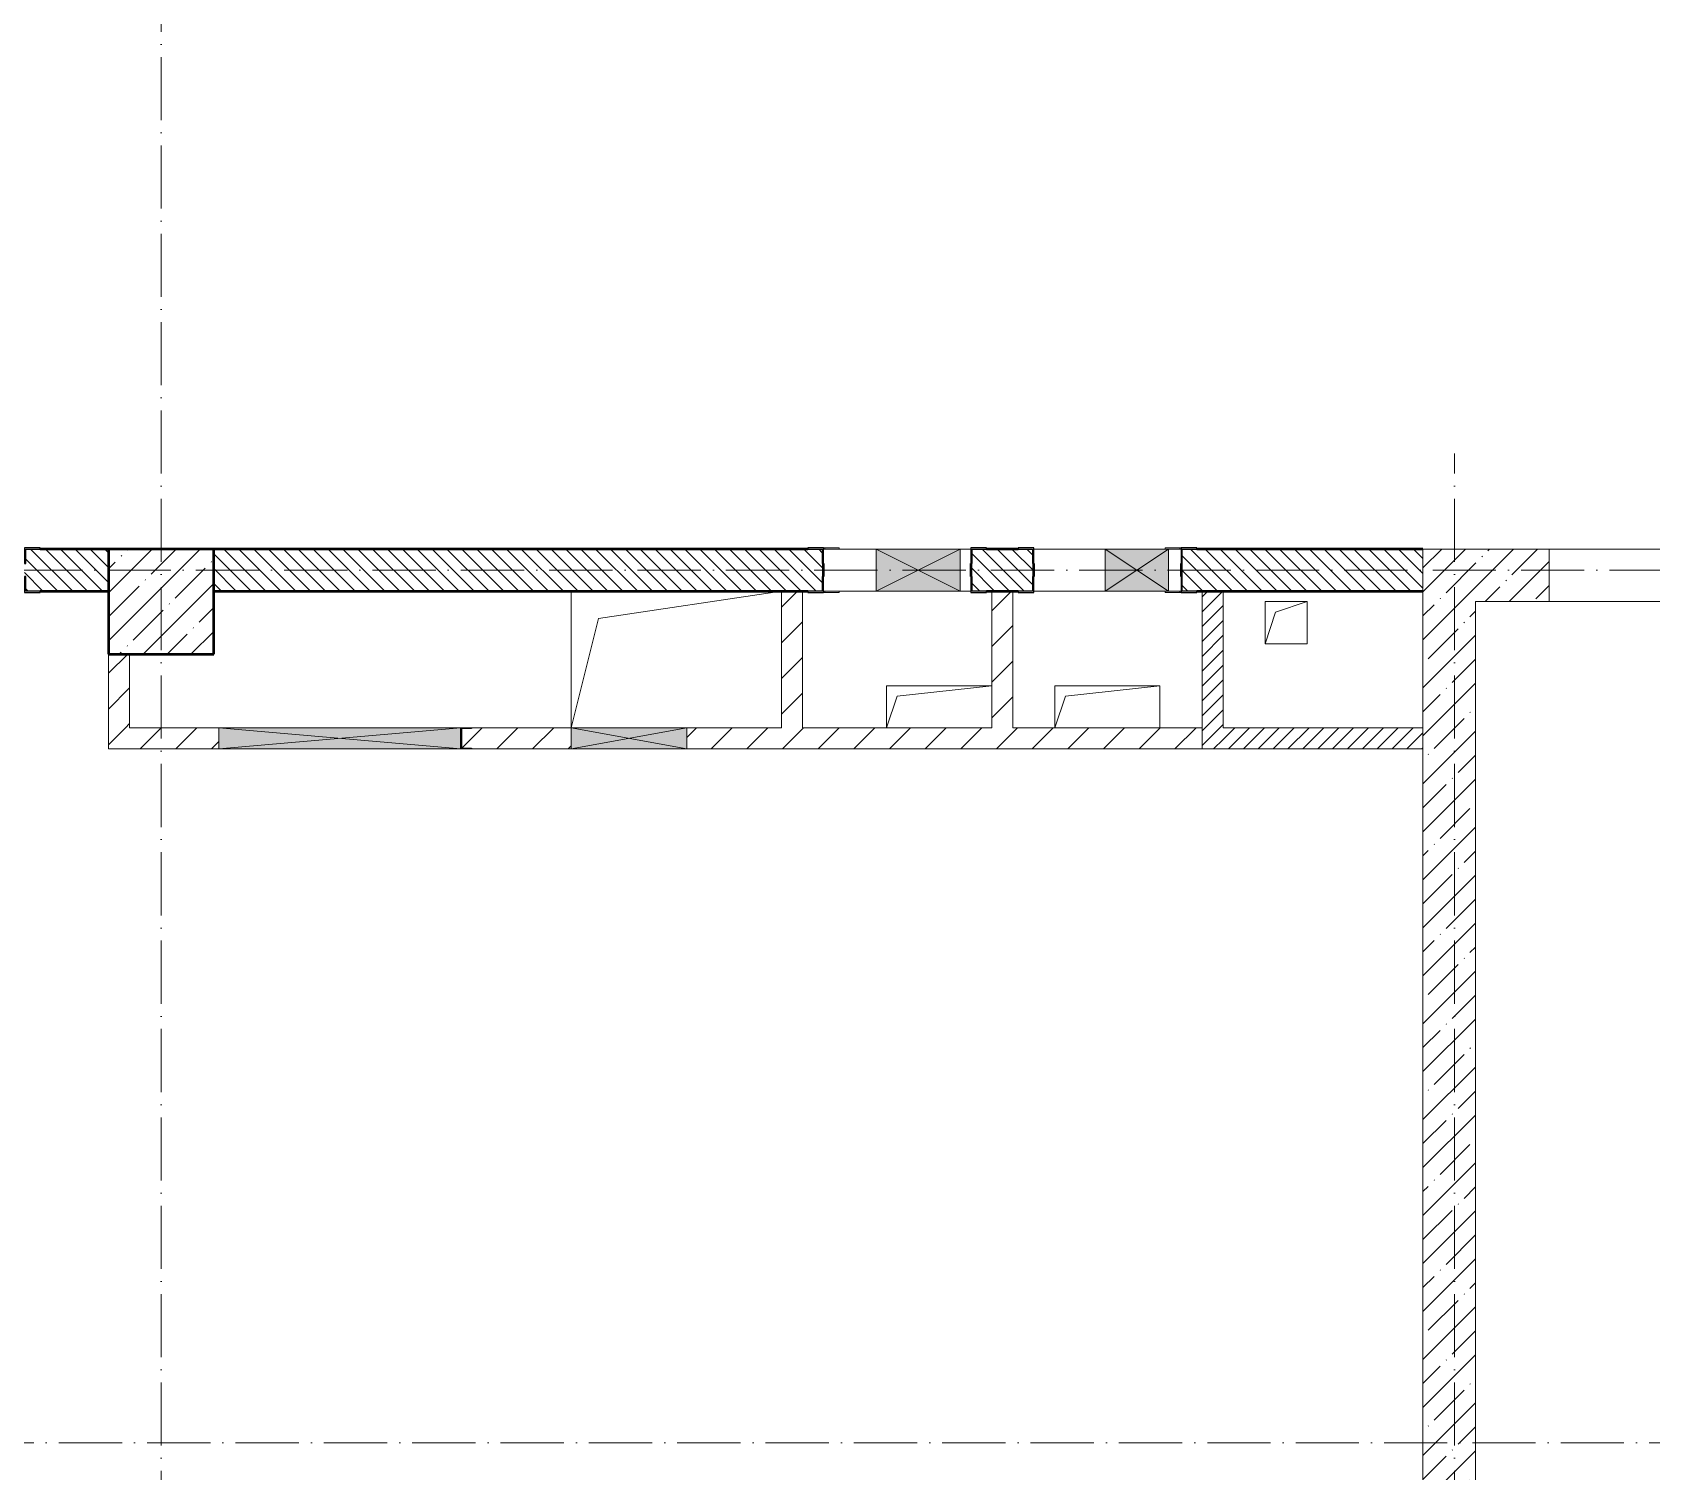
# Model space of a CAD drawing. Header units: millimetres. Extents: x -213536 to 1564669, y -45299 to 942238.
# Drawn here: x 618820 to 626521, y 573239 to 580082 of the extents above; entities that cross this region are included whole.
import ezdxf

# ---------------------------------------------------------------- set-up
doc = ezdxf.new("R2010")
doc.units = ezdxf.units.MM
doc.linetypes.add('50_200_ШТРИХ_1Т_ш5_п1_п1_', pattern=[700, 500, -100, 0, -100])
for name, color, linetype, lineweight in [('3.1) ЖБ окна 1.2 м', 102, 'Continuous', 30), ('A-DETL-GENF-OTLN', 7, 'Continuous', 9), ('A-FLOR-____-OTLN', 7, 'Continuous', 9), ('A-GENM-____-MCUT', 7, 'Continuous', 25), ('A-GENM-____-OTLN', 7, 'Continuous', 9), ('A-GENM-____-OTLN-1', 7, 'Continuous', 25), ('A-GLAZ-____-OTLN', 7, 'Continuous', 9), ('A-WALL-____-MCUT-1', 7, 'Continuous', 9), ('A-WALL-____-MCUT-2', 7, 'Continuous', 50), ('A-WALL-____-OTLN', 7, 'Continuous', 9), ('A-WALL-____-PATT-1', 7, 'Continuous', 9), ('A-WALL-FNSH-MCUT-1', 7, 'Continuous', 9), ('I-WALL-____-OTLN', 7, 'Continuous', 9), ('S-COLS-____-MCUT', 7, 'Continuous', 50), ('S-COLS-____-OTLN', 7, 'Continuous', 9), ('S-GRID-____-OTLN-1', 7, '50_200_ШТРИХ_1Т_ш5_п1_п1_', 9)]:
    doc.layers.add(name, color=color, linetype=linetype, lineweight=lineweight)
pattern_1 = [(135, (544282.637, 571544.04), (-35.35534, -35.35534), [])]
pattern_2 = [(45, (544282.64, 571544.04), (-84.85281, 84.85281), [])]
pattern_3 = [(45, (544282.637, 571544.04), (-35.35534, 35.35534), [])]
pattern_4 = [(45, (544282.64, 571544.04), (-114.04925, 114.04925), []), (45, (544396.69, 571544.04), (-114.04925, 114.04925), [201.612, -40.322, 3.353, -36.97])]

# ---------------------------------------------------------------- blocks, each defined once
blk = doc.blocks.new('BSC_Колонна _Прямоугольная - 500х500-V58-АР1_План отверстий 2 этажа в осях 1-64_А-ГГ')
at = {"layer": 'S-COLS-____-OTLN'}
h = blk.add_hatch(dxfattribs=at)
h.set_pattern_fill('FP_87', color=256, style=0, pattern_type=2)
h.set_pattern_definition([(45, (-75150, -5831.04), (-114.04925, 114.04925), []), (45, (-75035.95, -5831.04), (-114.04925, 114.04925), [201.613, -40.323, 3.353, -36.97])])
h.paths.add_polyline_path([(-250, -250), (250, -250), (250, 250), (-250, 250)], flags=0)
at = {"layer": 'S-COLS-____-MCUT'}
for p, q in [((250, 250), (-250, 250)), ((-250, 250), (-250, -250)), ((250, -250), (250, 250)), ((-250, -250), (250, -250))]:
    blk.add_line(p, q, dxfattribs=at)
blk = doc.blocks.new('154_Стойка_СКБ_Уголок - СМ-2180_200-28268025-АР1_План отверстий 2 этажа в осях 1-64_А-ГГ')
at = {"layer": 'A-GENM-____-MCUT'}
for p, q in [((125, 156), (125, 81)), ((200, 156), (125, 156)), ((200, 150), (200, 156)), ((125, 81), (131, 81)), ((131, 81), (131, 150)), ((131, 150), (200, 150)), ((131, 19), (125, 19)), ((125, 19), (125, -56)), ((131, -50), (131, 19)), ((125, -56), (200, -56)), ((200, -50), (131, -50)), ((200, -56), (200, -50))]:
    blk.add_line(p, q, dxfattribs=at)
blk = doc.blocks.new('Фахверк_СКБ_Уголок - 200_3960_зеркало-28268689-АР1_План отверстий 2 этажа в осях 1-64_А-ГГ')
at = {"layer": 'A-GENM-____-MCUT'}
for p, q in [((200, 156), (125, 156)), ((125, 156), (125, 81)), ((200, 150), (200, 156)), ((125, 81), (131, 81)), ((131, 81), (131, 150)), ((131, 150), (200, 150)), ((131, 19), (125, 19)), ((125, 19), (125, -56)), ((131, -50), (131, 19)), ((125, -56), (200, -56)), ((200, -50), (131, -50)), ((200, -56), (200, -50))]:
    blk.add_line(p, q, dxfattribs=at)
blk = doc.blocks.new('Фахверк_СКБ_Уголок - 200_3960-28268576-АР1_План отверстий 2 этажа в осях 1-64_А-ГГ')
at = {"layer": 'A-GENM-____-MCUT'}
for p, q in [((200, 156), (125, 156)), ((125, 156), (125, 81)), ((200, 150), (200, 156)), ((125, 81), (131, 81)), ((131, 81), (131, 150)), ((131, 150), (200, 150)), ((131, 19), (125, 19)), ((125, 19), (125, -56)), ((131, -50), (131, 19)), ((125, -56), (200, -56)), ((200, -50), (131, -50)), ((200, -56), (200, -50))]:
    blk.add_line(p, q, dxfattribs=at)
blk = doc.blocks.new('Стойка_Влож_Уголок_Опорный - Уголок-28213941-АР1_План отверстий 2 этажа в осях 1-64_А-ГГ')
at = {"layer": 'A-GENM-____-OTLN'}
for p, q in [((-212, -6), (-212, 0)), ((0, 0), (0, -6)), ((-212, -75), (-212, -6)), ((-212, -6), (-206, -6)), ((-212, -75), (-206, -75)), ((-6, -6), (0, -6)), ((-6, -75), (0, -75)), ((0, -6), (0, -75))]:
    blk.add_line(p, q, dxfattribs=at)
blk = doc.blocks.new('154_Фахверк_СКБ_Швеллер - Тип_100_3960-28494444-АР1_План отверстий 2 этажа в осях 1-64_А-ГГ')
at = {"layer": 'A-GENM-____-MCUT'}
for p, q in [((125, 50), (175, 50)), ((125, -50), (125, 50)), ((128, 47), (128, -47)), ((175, 47), (128, 47)), ((175, 50), (175, 47)), ((175, -50), (125, -50)), ((128, -47), (175, -47)), ((175, -47), (175, -50))]:
    blk.add_line(p, q, dxfattribs=at)
blk = doc.blocks.new('AR_Отверстие прямоугольное _в плите_ - AR_Отверстие прямоугольное _в плите_-30229432-АР1_План отверстий 2 этажа в осях 1-64_А-ГГ')
at = {"layer": 'A-GENM-____-OTLN'}
for p, q in [((250, 100), (-250, 100)), ((-250, 100), (-250, -100)), ((-200, 50), (250, 100)), ((-250, -100), (-200, 50))]:
    blk.add_line(p, q, dxfattribs=at)
blk = doc.blocks.new('AR_Отверстие прямоугольное _в плите_ - AR_Отверстие прямоугольное _в плите_-V147-АР1_План отверстий 2 этажа в осях 1-64_А-ГГ')
at = {"layer": 'A-GENM-____-OTLN'}
for p, q in [((250, 100), (-250, 100)), ((-250, 100), (-250, -100)), ((-200, 50), (250, 100)), ((250, -100), (250, 100)), ((-250, -100), (-200, 50))]:
    blk.add_line(p, q, dxfattribs=at)
blk = doc.blocks.new('AR_Отверстие прямоугольное _в плите_ - AR_Отверстие прямоугольное _в плите_-V150-АР1_План отверстий 2 этажа в осях 1-64_А-ГГ')
at = {"layer": 'A-GENM-____-OTLN'}
for p, q in [((100, 100), (-100, 100)), ((-100, 100), (-100, -100)), ((-50, 50), (100, 100)), ((100, -100), (100, 100)), ((-100, -100), (-50, 50)), ((-100, -100), (100, -100))]:
    blk.add_line(p, q, dxfattribs=at)
blk = doc.blocks.new('AR_Отверстие прямоугольное _в плите_ - AR_Отверстие прямоугольное _в плите_-30552580-АР1_План отверстий 2 этажа в осях 1-64_А-ГГ')
at = {"layer": 'A-GENM-____-OTLN'}
for p, q in [((-500, 325), (-500, -325)), ((-370, 195), (500, 325)), ((-500, -325), (-370, 195))]:
    blk.add_line(p, q, dxfattribs=at)
blk = doc.blocks.new('AR_Отверстие прямоугольное _в стене_ - AR_Отверстие прямоугольное _в стене__ЭОМ-36405854-АР1_План отверстий 2 этажа в осях 1-64_А-ГГ')
at = {"layer": 'A-GLAZ-____-OTLN'}
blk.add_hatch(color=256, dxfattribs=at).paths.add_polyline_path([(200, 100), (-200, 100), (-200, -100), (200, -100), (200, 85.2)], flags=0)
at = {"layer": 'A-DETL-GENF-OTLN'}
for p, q in [((-200, -100), (-200, 100)), ((-200, 100), (200, 100)), ((200, 100), (-200, -100)), ((-200, 100), (200, -100)), ((200, 100), (-200, 100)), ((-200, 100), (-200, -100)), ((200, 100), (200, -100)), ((200, -100), (200, 100)), ((200, -100), (-200, -100)), ((-200, -100), (200, -100))]:
    blk.add_line(p, q, dxfattribs=at)
blk = doc.blocks.new('AR_Отверстие прямоугольное _в стене__БезПР - AR_Отверстие прямоугольное _в стене__БезПР-36392850-АР1_План отверстий 2 этажа в осях 1-64_А-ГГ')
at = {"layer": 'A-GLAZ-____-OTLN'}
blk.add_hatch(color=256, dxfattribs=at).paths.add_polyline_path([(150, 100), (-150, 100), (-150, -100), (150, -100), (150, 85.2)], flags=0)
at = {"layer": 'A-DETL-GENF-OTLN'}
for p, q in [((-150, -100), (-150, 100)), ((-150, 100), (150, 100)), ((150, 100), (-150, -100)), ((-150, 100), (150, -100)), ((150, 100), (-150, 100)), ((-150, 100), (-150, -100)), ((150, 100), (150, -100)), ((150, -100), (150, 100)), ((150, -100), (-150, -100)), ((-150, -100), (150, -100))]:
    blk.add_line(p, q, dxfattribs=at)
blk = doc.blocks.new('AR_Отверстие прямоугольное _в стене_ - AR_Отверстие прямоугольное _в стене__ОВ-36863857-АР1_План отверстий 2 этажа в осях 1-64_А-ГГ')
at = {"layer": 'A-GLAZ-____-OTLN'}
blk.add_hatch(color=256, dxfattribs=at).paths.add_polyline_path([(275, 50), (-275, 50), (-275, -50), (275, -50)], flags=0)
at = {"layer": 'A-DETL-GENF-OTLN'}
for p, q in [((-275, -50), (-275, 50)), ((-275, 50), (275, 50)), ((275, 50), (-275, -50)), ((-275, 50), (275, -50)), ((275, 50), (-275, 50)), ((-275, 50), (-275, -50)), ((275, 50), (275, -50)), ((275, -50), (275, 50)), ((275, -50), (-275, -50)), ((-275, -50), (275, -50))]:
    blk.add_line(p, q, dxfattribs=at)
blk = doc.blocks.new('AR_Отверстие прямоугольное _в стене_ - AR_Отверстие прямоугольное _в стене__ОВ-36863931-АР1_План отверстий 2 этажа в осях 1-64_А-ГГ')
at = {"layer": 'A-GLAZ-____-OTLN'}
blk.add_hatch(color=256, dxfattribs=at).paths.add_polyline_path([(575, 50), (-575, 50), (-575, -50), (575, -50), (575, 47)], flags=0)
at = {"layer": 'A-DETL-GENF-OTLN'}
for p, q in [((-575, 50), (575, 50)), ((575, 50), (-575, -50)), ((-575, 50), (575, -50)), ((575, 50), (-575, 50)), ((575, 50), (575, -50)), ((575, -50), (575, 50)), ((575, -50), (-575, -50)), ((-575, -50), (575, -50))]:
    blk.add_line(p, q, dxfattribs=at)
blk = doc.blocks.new('2этаж')
at = {"layer": 'S-GRID-____-OTLN-1', "color": 251, "ltscale": 0.6, "true_color": 0x636466}
for p, q in [((59558.3, 454533.3), (59558.3, 469166.5)), ((65708.3, 454533.3), (65708.3, 465551)), ((74727.1, 464997), (-20260.4, 464997)), ((88359, 460847), (-20260.4, 460847))]:
    blk.add_line(p, q, dxfattribs=at)

msp = doc.modelspace()

# ---------------------------------------------------------------- hatches: boundary and pattern name
at = {"layer": 'A-WALL-____-PATT-1'}
h = msp.add_hatch(dxfattribs=at)
h.set_pattern_fill('FP_6', color=256, style=0, pattern_type=2)
h.set_pattern_definition(pattern_1)
h.paths.add_polyline_path([(618988.6, 577425.1), (619182.6, 577425.1), (619182.6, 577625.1), (618788.6, 577625.1), (618788.6, 577556.1), (618782.6, 577556.1), (618782.6, 577494.1), (618788.6, 577494.1), (618788.6, 577425.1), (618857.6, 577425.1)], flags=0)
h.paths.add_polyline_path([(616682.6, 577425.1), (617076.6, 577425.1), (617076.6, 577494.1), (617082.6, 577494.1), (617082.6, 577556.1), (617076.6, 577556.1), (617076.6, 577625.1), (616682.6, 577625.1), (616682.6, 577465.1)], flags=0)
h = msp.add_hatch(dxfattribs=at)
h.set_pattern_fill('FP_6', color=256, style=0, pattern_type=2)
h.set_pattern_definition(pattern_1)
h.paths.add_polyline_path([(624288.6, 577425.1), (625432.6, 577425.1), (625432.6, 577625.1), (624288.6, 577625.1), (624288.6, 577556.1), (624282.6, 577556.1), (624282.6, 577494.1), (624288.6, 577494.1), (624288.6, 577426.1)], flags=0)
h.paths.add_polyline_path([(623357.6, 577425.1), (623576.6, 577425.1), (623576.6, 577494.1), (623582.6, 577494.1), (623582.6, 577556.1), (623576.6, 577556.1), (623576.6, 577625.1), (623288.6, 577625.1), (623288.6, 577556.1), (623282.6, 577556.1), (623282.6, 577494.1), (623288.6, 577494.1), (623288.6, 577425.1)], flags=0)
h.paths.add_polyline_path([(622037.4, 577425.1), (622576.6, 577425.1), (622576.6, 577494.1), (622582.6, 577494.1), (622582.6, 577556.1), (622576.6, 577556.1), (622576.6, 577625.1), (619682.6, 577625.1), (619682.6, 577425.1)], flags=0)
h = msp.add_hatch(dxfattribs=at)
h.set_pattern_fill('FP_25', color=256, style=0, pattern_type=2)
h.set_pattern_definition(pattern_4)
h.paths.add_polyline_path([(625432.6, 570125.1), (625682.6, 570125.1), (625682.6, 577625.1), (625432.6, 577625.1), (625432.6, 572279.9)], flags=0)
h = msp.add_hatch(dxfattribs=at)
h.set_pattern_fill('FP_25', color=256, style=0, pattern_type=2)
h.set_pattern_definition(pattern_4)
h.paths.add_polyline_path([(627832.6, 577375.1), (627832.6, 577625.1), (627632.6, 577625.1), (627632.6, 577375.1)], flags=0)
h.paths.add_polyline_path([(625682.6, 577375.1), (626032.6, 577375.1), (626032.6, 577625.1), (625682.6, 577625.1)], flags=0)
h = msp.add_hatch(dxfattribs=at)
h.set_pattern_fill('FP_4', color=256, style=0, pattern_type=2)
h.set_pattern_definition(pattern_2)
h.paths.add_polyline_path([(622482.6, 576775.1), (622482.6, 577425.1), (622382.6, 577425.1), (622382.6, 576775.1)], flags=0)
h = msp.add_hatch(dxfattribs=at)
h.set_pattern_fill('FP_4', color=256, style=0, pattern_type=2)
h.set_pattern_definition(pattern_2)
h.paths.add_polyline_path([(623482.6, 576775.1), (623482.6, 577425.1), (623382.6, 577425.1), (623382.6, 576775.1)], flags=0)
h = msp.add_hatch(dxfattribs=at)
h.set_pattern_fill('FP_5', color=256, style=0, pattern_type=2)
h.set_pattern_definition(pattern_3)
h.paths.add_polyline_path([(624482.6, 576675.1), (624482.6, 577425.1), (624382.6, 577425.1), (624382.6, 576675.1)], flags=0)
h = msp.add_hatch(dxfattribs=at)
h.set_pattern_fill('FP_4', color=256, style=0, pattern_type=2)
h.set_pattern_definition(pattern_2)
h.paths.add_polyline_path([(619282.6, 576775.1), (619282.6, 577125.1), (619182.6, 577125.1), (619182.6, 576775.1)], flags=0)
h = msp.add_hatch(dxfattribs=at)
h.set_pattern_fill('FP_4', color=256, style=0, pattern_type=2)
h.set_pattern_definition(pattern_2)
h.paths.add_polyline_path([(624382.6, 576675.1), (624382.6, 576775.1), (621932.6, 576775.1), (621932.6, 576675.1), (623804.8, 576675.1)], flags=0)
h.paths.add_polyline_path([(619182.6, 576675.1), (619707.6, 576675.1), (619707.6, 576775.1), (619182.6, 576775.1)], flags=0)
h.paths.add_polyline_path([(621382.6, 576675.1), (621382.6, 576775.1), (620907.6, 576775.1), (620907.6, 576772.1), (620860.6, 576772.1), (620860.6, 576678.1), (620907.6, 576678.1), (620907.6, 576675.1)], flags=0)
h = msp.add_hatch(dxfattribs=at)
h.set_pattern_fill('FP_5', color=256, style=0, pattern_type=2)
h.set_pattern_definition(pattern_3)
h.paths.add_polyline_path([(625432.6, 576675.1), (625432.6, 576775.1), (624482.6, 576775.1), (624482.6, 576675.1)], flags=0)

# ---------------------------------------------------------------- linework, layer by layer
at = {"layer": 'A-FLOR-____-OTLN'}
for p, q in [((621382.6, 576775.1), (621382.6, 577425.1)), ((624682.6, 577375.1), (624882.6, 577375.1)), ((624682.6, 577175.1), (624682.6, 577375.1)), ((624882.6, 577375.1), (624882.6, 577175.1)), ((624882.6, 577175.1), (624682.6, 577175.1)), ((622882.6, 576975.1), (623382.6, 576975.1)), ((622882.6, 576775.1), (622882.6, 576975.1)), ((623682.6, 576975.1), (624182.6, 576975.1)), ((623682.6, 576775.1), (623682.6, 576975.1)), ((624182.6, 576975.1), (624182.6, 576775.1))]:
    msp.add_line(p, q, dxfattribs=at)
at = {"layer": 'A-WALL-____-MCUT-1'}
for p, q in [((625432.6, 577625.1), (625432.6, 570125.1)), ((626032.6, 577625.1), (625432.6, 577625.1)), ((626032.6, 577375.1), (626032.6, 577625.1)), ((625682.6, 570125.1), (625682.6, 577375.1)), ((625682.6, 577375.1), (626032.6, 577375.1))]:
    msp.add_line(p, q, dxfattribs=at)
at = {"layer": 'A-WALL-____-MCUT-2'}
for p, q in [((619182.6, 577625.1), (618857.6, 577625.1)), ((622507.6, 577625.1), (619682.6, 577625.1)), ((623507.6, 577625.1), (623357.6, 577625.1)), ((625432.6, 577625.1), (624357.6, 577625.1)), ((622582.6, 577494.1), (622582.6, 577556.1)), ((623282.6, 577556.1), (623282.6, 577494.1)), ((623582.6, 577494.1), (623582.6, 577556.1)), ((624282.6, 577556.1), (624282.6, 577494.1)), ((618857.6, 577425.1), (619182.6, 577425.1)), ((619682.6, 577425.1), (622507.6, 577425.1)), ((623357.6, 577425.1), (623507.6, 577425.1)), ((624357.6, 577425.1), (625432.6, 577425.1))]:
    msp.add_line(p, q, dxfattribs=at)
at = {"layer": 'A-WALL-____-OTLN'}
for p, q in [((626032.6, 577625.1), (627632.6, 577625.1)), ((627632.6, 577375.1), (626032.6, 577375.1))]:
    msp.add_line(p, q, dxfattribs=at)
at = {"layer": 'A-WALL-FNSH-MCUT-1'}
for p, q in [((622382.6, 577425.1), (622382.6, 576775.1)), ((622482.6, 576775.1), (622482.6, 577425.1)), ((623382.6, 577425.1), (623382.6, 576775.1)), ((623482.6, 576775.1), (623482.6, 577425.1)), ((624382.6, 577425.1), (624382.6, 576675.1)), ((624482.6, 576775.1), (624482.6, 577425.1)), ((619182.6, 577125.1), (619182.6, 576675.1)), ((619282.6, 576775.1), (619282.6, 577125.1)), ((619707.6, 576775.1), (619282.6, 576775.1)), ((621382.6, 576775.1), (620907.6, 576775.1)), ((622382.6, 576775.1), (621932.6, 576775.1)), ((623382.6, 576775.1), (622482.6, 576775.1)), ((624382.6, 576775.1), (623482.6, 576775.1)), ((625432.6, 576775.1), (624482.6, 576775.1)), ((619182.6, 576675.1), (619707.6, 576675.1)), ((620907.6, 576675.1), (621382.6, 576675.1)), ((621932.6, 576675.1), (625432.6, 576675.1))]:
    msp.add_line(p, q, dxfattribs=at)
at = {"layer": 'I-WALL-____-OTLN'}
for p, q in [((622582.6, 577625.1), (622832.6, 577625.1)), ((623232.6, 577625.1), (623282.6, 577625.1)), ((623582.6, 577625.1), (623922.6, 577625.1)), ((624222.6, 577625.1), (624282.6, 577625.1)), ((622832.6, 577425.1), (622582.6, 577425.1)), ((623282.6, 577425.1), (623232.6, 577425.1)), ((623922.6, 577425.1), (623582.6, 577425.1)), ((624282.6, 577425.1), (624222.6, 577425.1))]:
    msp.add_line(p, q, dxfattribs=at)

# ---------------------------------------------------------------- block references
at = {"layer": '3.1) ЖБ окна 1.2 м'}
msp.add_blockref('2этаж', (559874.3, 112528.1), dxfattribs=at)
at = {"layer": 'A-GENM-____-OTLN'}
for p, rotation in [((622582.6, 577631.1), 89.99999999999955), ((624282.6, 577419.1), 269.9999999999995)]:
    msp.add_blockref('Стойка_Влож_Уголок_Опорный - Уголок-28213941-АР1_План отверстий 2 этажа в осях 1-64_А-ГГ', p, dxfattribs=dict(at, rotation=rotation))
for name, p in [('AR_Отверстие прямоугольное _в плите_ - AR_Отверстие прямоугольное _в плите_-30552580-АР1_План отверстий 2 этажа в осях 1-64_А-ГГ', (621882.6, 577100.1)), ('AR_Отверстие прямоугольное _в плите_ - AR_Отверстие прямоугольное _в плите_-V150-АР1_План отверстий 2 этажа в осях 1-64_А-ГГ', (624782.6, 577275.1)), ('AR_Отверстие прямоугольное _в плите_ - AR_Отверстие прямоугольное _в плите_-30229432-АР1_План отверстий 2 этажа в осях 1-64_А-ГГ', (623132.6, 576875.1)), ('AR_Отверстие прямоугольное _в плите_ - AR_Отверстие прямоугольное _в плите_-V147-АР1_План отверстий 2 этажа в осях 1-64_А-ГГ', (623932.6, 576875.1))]:
    msp.add_blockref(name, p, dxfattribs=at)
at = {"layer": 'A-GENM-____-OTLN-1'}
for name, p in [('Фахверк_СКБ_Уголок - 200_3960-28268576-АР1_План отверстий 2 этажа в осях 1-64_А-ГГ', (618657.6, 577475.1)), ('Фахверк_СКБ_Уголок - 200_3960_зеркало-28268689-АР1_План отверстий 2 этажа в осях 1-64_А-ГГ', (623157.6, 577475.1)), ('154_Стойка_СКБ_Уголок - СМ-2180_200-28268025-АР1_План отверстий 2 этажа в осях 1-64_А-ГГ', (624157.6, 577475.1)), ('154_Фахверк_СКБ_Швеллер - Тип_100_3960-28494444-АР1_План отверстий 2 этажа в осях 1-64_А-ГГ', (620732.6, 576725.1))]:
    msp.add_blockref(name, p, dxfattribs=at)
at = {"layer": 'A-GENM-____-OTLN-1', "rotation": 180}
for name, p in [('154_Стойка_СКБ_Уголок - СМ-2180_200-28268025-АР1_План отверстий 2 этажа в осях 1-64_А-ГГ', (622707.6, 577575.1)), ('Фахверк_СКБ_Уголок - 200_3960-28268576-АР1_План отверстий 2 этажа в осях 1-64_А-ГГ', (623707.6, 577575.1))]:
    msp.add_blockref(name, p, dxfattribs=at)
at = {"layer": 'A-GLAZ-____-OTLN', "rotation": 180}
for name, p in [('AR_Отверстие прямоугольное _в стене_ - AR_Отверстие прямоугольное _в стене__ЭОМ-36405854-АР1_План отверстий 2 этажа в осях 1-64_А-ГГ', (623032.6, 577525.1)), ('AR_Отверстие прямоугольное _в стене__БезПР - AR_Отверстие прямоугольное _в стене__БезПР-36392850-АР1_План отверстий 2 этажа в осях 1-64_А-ГГ', (624072.6, 577525.1)), ('AR_Отверстие прямоугольное _в стене_ - AR_Отверстие прямоугольное _в стене__ОВ-36863931-АР1_План отверстий 2 этажа в осях 1-64_А-ГГ', (620282.6, 576725.1)), ('AR_Отверстие прямоугольное _в стене_ - AR_Отверстие прямоугольное _в стене__ОВ-36863857-АР1_План отверстий 2 этажа в осях 1-64_А-ГГ', (621657.6, 576725.1))]:
    msp.add_blockref(name, p, dxfattribs=at)
at = {"layer": 'S-COLS-____-OTLN'}
msp.add_blockref('BSC_Колонна _Прямоугольная - 500х500-V58-АР1_План отверстий 2 этажа в осях 1-64_А-ГГ', (619432.6, 577375.1), dxfattribs=at)

doc.saveas('drawing.dxf')
